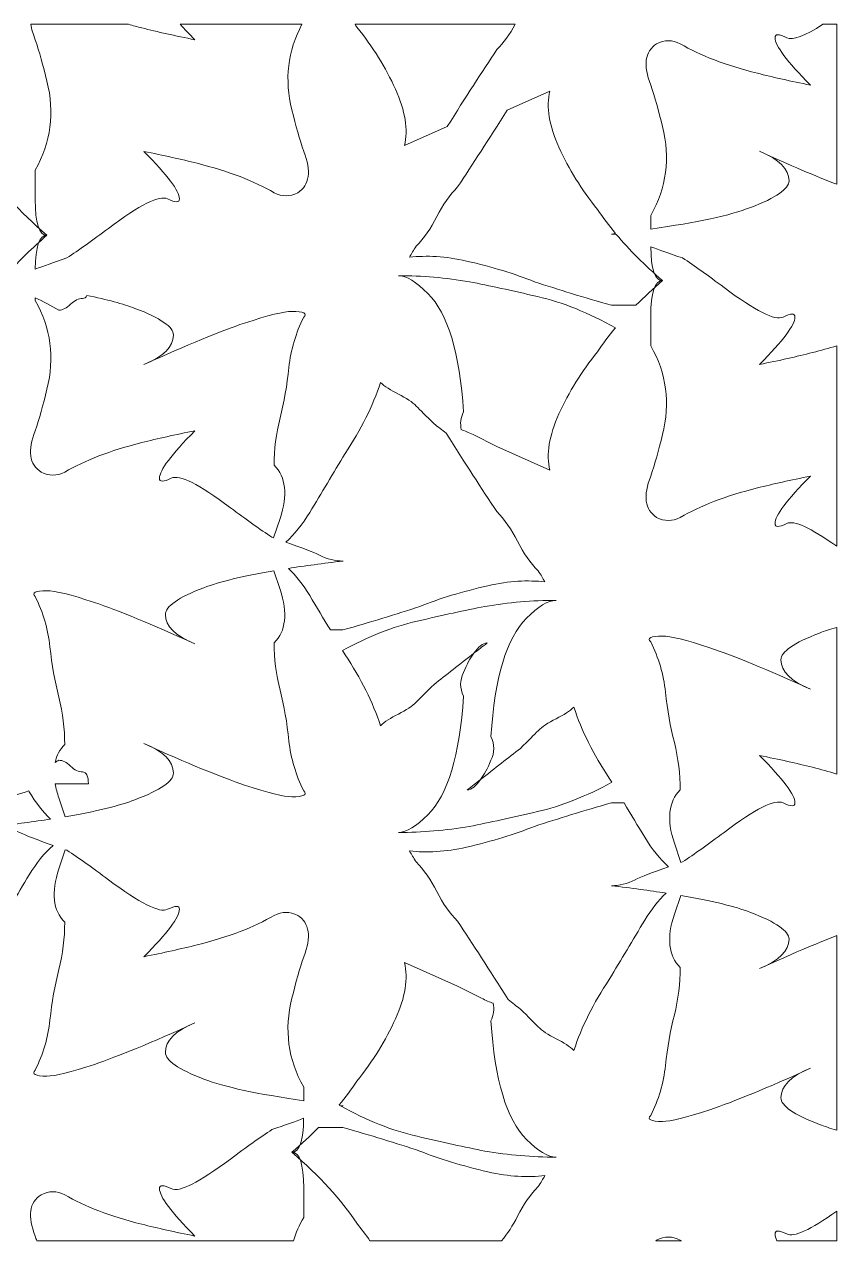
# Model space of a CAD drawing. Header units: millimetres. Extents: x -1200 to 1200, y -590 to 590.
# Drawn here: x 412 to 1200, y -590 to 590 of the extents above; entities that cross this region are included whole.
import ezdxf

# ---------------------------------------------------------------- set-up
doc = ezdxf.new("R2010")
doc.units = ezdxf.units.MM
doc.header["$MEASUREMENT"] = 0
doc.layers.add('Layer 1', color=7, linetype='Continuous')

msp = doc.modelspace()

# ---------------------------------------------------------------- linework, layer by layer
at = {"layer": 'Layer 1', "color": 250, "lineweight": 20}
for points, knots in [([(418.2975, 589.9734), (418.2975, 589.9734), (512.9175, 589.9734), (512.9175, 589.9734), (517.1327, 588.7761), (521.468, 587.6195), (525.9243, 586.5036), (541.1053, 582.6482), (558.3721, 578.8194), (577.4918, 575.0057), (572.0867, 580.4194), (567.3162, 585.408), (563.1812, 589.9734), (563.1812, 589.9734), (681.2175, 589.9734), (681.2175, 589.9734), (667.3646, 564.0296), (664.201, 536.3678), (671.5209, 506.8952), (675.2999, 491.5827), (679.0351, 478.1398), (682.926, 466.6572), (690.5917, 447.4903), (688.6473, 434.0891), (677.1955, 426.5321), (669.5765, 422.6401), (662.0134, 422.6401), (654.2958, 426.5321), (635.0725, 437.9181), (610.1257, 447.4903), (579.5114, 455.1593), (564.3304, 459.0147), (547.0636, 462.8435), (527.944, 466.6572), (550.8904, 443.6756), (562.3982, 428.3366), (562.3982, 420.6667), (562.3982, 416.8815), (558.6213, 416.8815), (550.8904, 420.6667), (543.1748, 424.524), (524.166, 414.8602), (493.6006, 392.0181), (478.1063, 380.4581), (464.8188, 370.9194), (453.2643, 363.3888), (440.7253, 359.1164), (430.4836, 355.4706), (422.5168, 352.4351), (422.6969, 374.2448), (426.5795, 385.3348), (433.9149, 385.3348), (407.1355, 408.3783), (386.1314, 431.3945), (370.9016, 454.313), (355.4562, 473.5073), (342.9843, 493.6304), (333.4148, 514.6659), (333.1931, 515.1623), (332.9765, 515.6567), (332.7619, 516.1511), (317.2209, 491.5969), (303.1189, 469.7109), (290.2942, 450.5105), (282.7311, 442.8425), (275.9836, 433.1787), (270.2592, 421.7582), (264.4891, 410.3365), (257.7843, 400.7358), (250.2212, 393.0648), (247.3138, 388.7507), (245.9054, 386.0845), (243.6406, 382.3838), (260.3267, 384.1141), (278.3521, 383.4865), (298.9921, 378.6759), (323.8768, 372.901), (345.8552, 366.2289), (364.8701, 358.5864), (374.9186, 355.2519), (385.3361, 351.9224), (396.0904, 348.6012), (407.0654, 360.8304), (419.6725, 373.0801), (433.9149, 385.3348), (426.4006, 385.3348), (422.5098, 396.97), (422.5098, 419.8478), (422.5098, 419.8478), (422.5098, 448.5889), (422.5098, 448.5889), (437.8036, 475.4258), (441.5267, 504.1182), (433.9149, 534.7677), (430.1358, 550.0802), (426.4006, 563.5231), (422.5098, 575.0057), (420.3274, 580.4632), (418.9239, 585.4528), (418.2975, 589.9734)], [0, 0, 0, 0, 0.03030303, 0.03030303, 0.03030303, 0.060606061, 0.060606061, 0.060606061, 0.090909091, 0.090909091, 0.090909091, 0.121212121, 0.121212121, 0.121212121, 0.151515152, 0.151515152, 0.151515152, 0.181818182, 0.181818182, 0.181818182, 0.212121212, 0.212121212, 0.212121212, 0.242424242, 0.242424242, 0.242424242, 0.272727273, 0.272727273, 0.272727273, 0.303030303, 0.303030303, 0.303030303, 0.333333333, 0.333333333, 0.333333333, 0.363636364, 0.363636364, 0.363636364, 0.393939394, 0.393939394, 0.393939394, 0.424242424, 0.424242424, 0.424242424, 0.454545455, 0.454545455, 0.454545455, 0.484848485, 0.484848485, 0.484848485, 0.515151515, 0.515151515, 0.515151515, 0.545454545, 0.545454545, 0.545454545, 0.575757576, 0.575757576, 0.575757576, 0.606060606, 0.606060606, 0.606060606, 0.636363636, 0.636363636, 0.636363636, 0.666666667, 0.666666667, 0.666666667, 0.696969697, 0.696969697, 0.696969697, 0.727272727, 0.727272727, 0.727272727, 0.757575758, 0.757575758, 0.757575758, 0.787878788, 0.787878788, 0.787878788, 0.818181818, 0.818181818, 0.818181818, 0.848484848, 0.848484848, 0.848484848, 0.878787879, 0.878787879, 0.878787879, 0.909090909, 0.909090909, 0.909090909, 0.939393939, 0.939393939, 0.939393939, 0.96969697, 0.96969697, 0.96969697, 1, 1, 1, 1]), ([(732.7646, 589.9734), (732.7646, 589.9734), (888.1189, 589.9734), (888.1189, 589.9734), (882.8968, 580.394), (876.9162, 572.1778), (870.3121, 565.4823), (855.9538, 543.9859), (839.9938, 519.1245), (822.2073, 490.9205), (822.2073, 490.9205), (780.7616, 472.3823), (780.7616, 472.3823), (784.4969, 487.6927), (781.4033, 505.9482), (772.0209, 526.997), (762.4514, 548.0325), (749.9796, 568.1556), (734.5341, 587.3499), (733.9534, 588.2247), (733.3626, 589.0986), (732.7646, 589.9734)], [0, 0, 0, 0, 0.142857143, 0.142857143, 0.142857143, 0.285714286, 0.285714286, 0.285714286, 0.428571429, 0.428571429, 0.428571429, 0.571428571, 0.571428571, 0.571428571, 0.714285714, 0.714285714, 0.714285714, 0.857142857, 0.857142857, 0.857142857, 1, 1, 1, 1]), ([(1186.5843, 589.9734), (1186.5843, 589.9734), (1199.95, 589.9734), (1199.95, 589.9734), (1199.95, 589.9734), (1199.95, 434.8033), (1199.95, 434.8033), (1179.789, 442.6116), (1154.7955, 453.256), (1125.0386, 466.7945), (1144.1582, 459.1204), (1153.7084, 449.5838), (1153.7084, 438.1307), (1153.7084, 430.3834), (1141.2935, 421.7357), (1116.3945, 412.2601), (1096.7053, 404.6532), (1064.4752, 397.7065), (1019.6043, 391.3385), (1019.6043, 391.3385), (1019.6043, 404.6003), (1019.6043, 404.6003), (1034.8982, 431.4372), (1038.6213, 460.1296), (1031.0094, 490.7791), (1027.2304, 506.0916), (1023.4951, 519.5345), (1019.6043, 531.0171), (1011.9385, 550.184), (1013.8829, 563.5851), (1025.3348, 571.1422), (1032.9538, 575.0342), (1040.5168, 575.0342), (1048.2345, 571.1422), (1067.4579, 559.7562), (1092.4046, 550.184), (1123.0189, 542.515), (1138.1999, 538.6597), (1155.4667, 534.8307), (1174.5864, 531.0171), (1151.6399, 553.9986), (1140.1321, 569.3376), (1140.1321, 577.0076), (1140.1321, 580.7928), (1143.9091, 580.7928), (1151.6399, 577.0076), (1157.2606, 574.198), (1168.8762, 578.565), (1186.5843, 589.9734)], [0, 0, 0, 0, 0.0625, 0.0625, 0.0625, 0.125, 0.125, 0.125, 0.1875, 0.1875, 0.1875, 0.25, 0.25, 0.25, 0.3125, 0.3125, 0.3125, 0.375, 0.375, 0.375, 0.4375, 0.4375, 0.4375, 0.5, 0.5, 0.5, 0.5625, 0.5625, 0.5625, 0.625, 0.625, 0.625, 0.6875, 0.6875, 0.6875, 0.75, 0.75, 0.75, 0.8125, 0.8125, 0.8125, 0.875, 0.875, 0.875, 0.9375, 0.9375, 0.9375, 1, 1, 1, 1]), ([(1199.95, 278.0808), (1199.95, 278.0808), (1199.95, 83.6044), (1199.95, 83.6044), (1174.6107, 101.7052), (1158.5694, 109.1494), (1151.6399, 105.6847), (1143.9091, 101.8995), (1140.1321, 101.8995), (1140.1321, 105.6847), (1140.1321, 113.3547), (1151.6399, 128.6937), (1174.5864, 151.6753), (1155.4667, 147.8616), (1138.1999, 144.0327), (1123.0189, 140.1773), (1092.4046, 132.5084), (1067.4579, 122.9361), (1048.2345, 111.5501), (1040.5168, 107.6582), (1032.9538, 107.6582), (1025.3348, 111.5501), (1013.8829, 119.1072), (1011.9385, 132.5084), (1019.6043, 151.6753), (1023.4951, 163.1579), (1027.2304, 176.6007), (1031.0094, 191.9133), (1038.6213, 222.5628), (1034.8982, 251.2551), (1019.6043, 278.092), (1019.6043, 278.092), (1019.6043, 306.8332), (1019.6043, 306.8332), (1019.6043, 329.7109), (1023.4951, 341.3462), (1031.0094, 341.3462), (1013.6287, 356.3016), (998.6826, 371.248), (986.1671, 386.1608), (984.5786, 386.3286), (982.9911, 386.413), (981.4056, 386.413), (981.4056, 386.413), (985.5437, 386.9044), (985.5437, 386.9044), (979.027, 394.7209), (973.1765, 402.5282), (967.9961, 410.3244), (952.5508, 429.5187), (940.0789, 449.6418), (930.5094, 470.6774), (921.127, 491.7261), (918.0335, 509.9815), (921.7687, 525.2921), (921.7687, 525.2921), (880.3229, 506.7538), (880.3229, 506.7538), (862.5365, 478.5498), (846.5765, 453.6884), (832.2182, 432.192), (824.6552, 424.524), (817.9077, 414.8602), (812.1833, 403.4396), (806.4131, 392.0181), (799.7084, 382.4173), (792.1453, 374.7463), (789.2379, 370.4322), (787.8294, 367.766), (785.5646, 364.0652), (802.2507, 365.7956), (820.2762, 365.168), (840.9162, 360.3574), (865.8009, 354.5825), (887.7792, 347.9105), (906.7942, 340.2679), (929.9003, 332.5999), (954.9589, 324.9574), (981.5796, 317.3921), (981.5796, 317.3921), (1005.2399, 317.3921), (1005.2399, 317.3921), (1013.1355, 325.3714), (1021.7256, 333.3567), (1031.0094, 341.3462), (1023.6741, 341.3462), (1019.7915, 352.4361), (1019.6114, 374.2458), (1027.5782, 371.2104), (1037.8199, 367.5646), (1050.3588, 363.2922), (1061.9134, 355.7615), (1075.2009, 346.2228), (1090.6952, 334.6629), (1121.2606, 311.8207), (1140.2694, 302.1569), (1147.985, 306.0143), (1155.7159, 309.7995), (1159.4928, 309.7995), (1159.4928, 306.0143), (1159.4928, 298.3443), (1147.985, 283.0053), (1125.0386, 260.0237), (1144.1582, 263.8374), (1161.425, 267.6663), (1176.606, 271.5217), (1184.7935, 273.5724), (1192.5742, 275.7595), (1199.95, 278.0808)], [0, 0, 0, 0, 0.027777778, 0.027777778, 0.027777778, 0.055555556, 0.055555556, 0.055555556, 0.083333333, 0.083333333, 0.083333333, 0.111111111, 0.111111111, 0.111111111, 0.138888889, 0.138888889, 0.138888889, 0.166666667, 0.166666667, 0.166666667, 0.194444444, 0.194444444, 0.194444444, 0.222222222, 0.222222222, 0.222222222, 0.25, 0.25, 0.25, 0.277777778, 0.277777778, 0.277777778, 0.305555556, 0.305555556, 0.305555556, 0.333333333, 0.333333333, 0.333333333, 0.361111111, 0.361111111, 0.361111111, 0.388888889, 0.388888889, 0.388888889, 0.416666667, 0.416666667, 0.416666667, 0.444444444, 0.444444444, 0.444444444, 0.472222222, 0.472222222, 0.472222222, 0.5, 0.5, 0.5, 0.527777778, 0.527777778, 0.527777778, 0.555555556, 0.555555556, 0.555555556, 0.583333333, 0.583333333, 0.583333333, 0.611111111, 0.611111111, 0.611111111, 0.638888889, 0.638888889, 0.638888889, 0.666666667, 0.666666667, 0.666666667, 0.694444444, 0.694444444, 0.694444444, 0.722222222, 0.722222222, 0.722222222, 0.75, 0.75, 0.75, 0.777777778, 0.777777778, 0.777777778, 0.805555556, 0.805555556, 0.805555556, 0.833333333, 0.833333333, 0.833333333, 0.861111111, 0.861111111, 0.861111111, 0.888888889, 0.888888889, 0.888888889, 0.916666667, 0.916666667, 0.916666667, 0.944444444, 0.944444444, 0.944444444, 0.972222222, 0.972222222, 0.972222222, 1, 1, 1, 1]), ([(835.8589, 196.8581), (834.4789, 202.5058), (835.2101, 208.2013), (838.0514, 213.9559), (834.2257, 271.2663), (822.7718, 309.6957), (803.4914, 328.8616), (792.1453, 340.2679), (782.5321, 346.1048), (774.7605, 346.1048), (797.824, 346.1048), (820.8355, 344.0836), (843.7728, 340.2679), (862.9362, 336.4125), (884.9775, 331.7129), (909.6517, 325.878), (934.0158, 320.3391), (959.2098, 310.2216), (985.3321, 295.5326), (978.8999, 287.8016), (973.1206, 280.0797), (967.9961, 272.368), (952.5508, 253.1736), (940.0789, 233.0506), (930.5094, 212.015), (921.127, 190.9663), (918.0335, 172.7108), (921.7687, 157.4003), (921.7687, 157.4003), (870.3121, 180.4154), (870.3121, 180.4154), (870.3121, 180.4154), (847.1979, 191.9133), (847.1979, 191.9133), (842.9775, 193.9854), (839.1996, 195.6344), (835.8589, 196.8581)], [0, 0, 0, 0, 0.083333333, 0.083333333, 0.083333333, 0.166666667, 0.166666667, 0.166666667, 0.25, 0.25, 0.25, 0.333333333, 0.333333333, 0.333333333, 0.416666667, 0.416666667, 0.416666667, 0.5, 0.5, 0.5, 0.583333333, 0.583333333, 0.583333333, 0.666666667, 0.666666667, 0.666666667, 0.75, 0.75, 0.75, 0.833333333, 0.833333333, 0.833333333, 0.916666667, 0.916666667, 0.916666667, 1, 1, 1, 1]), ([(472.6504, 326.9492), (471.6965, 325.0418), (470.2748, 324.0775), (468.3803, 324.0775), (464.6023, 324.0775), (460.7134, 322.2078), (456.8735, 318.4572), (452.9826, 314.6161), (449.1568, 312.7016), (445.4399, 312.7016), (437.7162, 317.1063), (430.0738, 321.1122), (422.5098, 324.7204), (422.5098, 324.7204), (422.5098, 322.0806), (422.5098, 322.0806), (437.8036, 295.2438), (441.5267, 266.5514), (433.9149, 235.9019), (430.1358, 220.5893), (426.4006, 207.1465), (422.5098, 195.6638), (414.8439, 176.4969), (416.7884, 163.0958), (428.2403, 155.5387), (435.8592, 151.6468), (443.4223, 151.6468), (451.1399, 155.5387), (470.3633, 166.9247), (495.3101, 176.4969), (525.9243, 184.166), (541.1053, 188.0213), (558.3721, 191.8502), (577.4918, 195.6638), (554.5453, 172.6823), (543.0375, 157.3433), (543.0375, 149.6733), (543.0375, 145.8882), (546.8145, 145.8882), (554.5453, 149.6733), (562.2609, 153.5307), (581.2697, 143.8669), (611.8352, 121.0247), (627.3294, 109.4648), (640.6168, 99.9261), (652.1714, 92.3954), (652.1714, 92.3954), (653.766, 91.8512), (653.766, 91.8512), (653.766, 91.8512), (660.0263, 110.5166), (660.0263, 110.5166), (667.6321, 133.5276), (665.7497, 150.7547), (654.2958, 162.2688), (654.2958, 177.442), (656.2423, 192.843), (660.0263, 208.2003), (663.9091, 223.462), (666.7738, 239.6636), (668.6073, 257.0869), (670.448, 274.2631), (675.2999, 290.5237), (682.926, 305.759), (686.8565, 309.5899), (682.926, 311.5267), (671.5209, 311.5267), (663.9091, 311.5267), (648.6233, 307.7182), (625.4603, 300.1387), (602.6257, 292.4097), (570.0528, 279.0441), (527.944, 259.8864), (547.0636, 267.5605), (556.6138, 277.0971), (556.6138, 288.5503), (556.6138, 296.2976), (544.1989, 304.9452), (519.2999, 314.4208), (507.9355, 318.8112), (492.3904, 322.9829), (472.6504, 326.9492)], [0, 0, 0, 0, 0.037037037, 0.037037037, 0.037037037, 0.074074074, 0.074074074, 0.074074074, 0.111111111, 0.111111111, 0.111111111, 0.148148148, 0.148148148, 0.148148148, 0.185185185, 0.185185185, 0.185185185, 0.222222222, 0.222222222, 0.222222222, 0.259259259, 0.259259259, 0.259259259, 0.296296296, 0.296296296, 0.296296296, 0.333333333, 0.333333333, 0.333333333, 0.37037037, 0.37037037, 0.37037037, 0.407407407, 0.407407407, 0.407407407, 0.444444444, 0.444444444, 0.444444444, 0.481481481, 0.481481481, 0.481481481, 0.518518519, 0.518518519, 0.518518519, 0.555555556, 0.555555556, 0.555555556, 0.592592593, 0.592592593, 0.592592593, 0.62962963, 0.62962963, 0.62962963, 0.666666667, 0.666666667, 0.666666667, 0.703703704, 0.703703704, 0.703703704, 0.740740741, 0.740740741, 0.740740741, 0.777777778, 0.777777778, 0.777777778, 0.814814815, 0.814814815, 0.814814815, 0.851851852, 0.851851852, 0.851851852, 0.888888889, 0.888888889, 0.888888889, 0.925925926, 0.925925926, 0.925925926, 0.962962963, 0.962962963, 0.962962963, 1, 1, 1, 1]), ([(708.7993, 2.4102), (702.126, 13.5561), (695.4457, 24.6837), (688.7531, 35.7574), (682.4063, 46.2686), (675.5369, 55.0749), (668.0765, 62.1498), (683.9521, 64.6074), (701.6317, 66.9807), (721.1246, 69.2745), (713.4569, 69.2745), (705.7402, 71.248), (698.1223, 75.1115), (692.0592, 78.0473), (681.2551, 82.2393), (665.645, 87.7345), (674.0511, 95.1572), (681.7219, 104.7091), (688.7531, 116.3535), (700.2446, 135.3668), (711.6986, 154.5378), (723.1443, 173.6894), (738.5277, 196.6404), (749.9796, 219.684), (757.5426, 242.6188), (761.4884, 238.743), (767.2118, 234.964), (774.7605, 231.2887), (782.5321, 227.2777), (788.3795, 223.4335), (792.1453, 219.684), (795.8795, 215.8571), (801.547, 210.0385), (809.3837, 202.4591), (813.1403, 199.6209), (817.1063, 196.5519), (821.2249, 193.3313), (839.4071, 164.4833), (855.6904, 139.1011), (870.3121, 117.2101), (877.8752, 109.5421), (884.6226, 99.8783), (890.347, 88.4577), (896.1172, 77.0361), (902.822, 67.4354), (910.385, 59.7643), (913.2925, 55.4502), (914.7009, 52.784), (916.9656, 49.0833), (900.2796, 50.8136), (882.2541, 50.186), (861.6141, 45.3754), (836.7294, 39.6006), (814.7511, 32.9285), (795.7362, 25.2859), (772.6301, 17.618), (747.5714, 9.9754), (720.9508, 2.4102), (720.9508, 2.4102), (708.7993, 2.4102), (708.7993, 2.4102)], [0, 0, 0, 0, 0.05, 0.05, 0.05, 0.1, 0.1, 0.1, 0.15, 0.15, 0.15, 0.2, 0.2, 0.2, 0.25, 0.25, 0.25, 0.3, 0.3, 0.3, 0.35, 0.35, 0.35, 0.4, 0.4, 0.4, 0.45, 0.45, 0.45, 0.5, 0.5, 0.5, 0.55, 0.55, 0.55, 0.6, 0.6, 0.6, 0.65, 0.65, 0.65, 0.7, 0.7, 0.7, 0.75, 0.75, 0.75, 0.8, 0.8, 0.8, 0.85, 0.85, 0.85, 0.9, 0.9, 0.9, 0.95, 0.95, 0.95, 1, 1, 1, 1]), ([(441.9132, -146.9627), (441.9132, -146.9627), (474.1097, -146.9627), (474.1097, -146.9627), (474.1097, -139.2662), (472.2081, -135.3295), (468.3803, -135.3295), (464.6023, -135.3295), (460.7134, -133.4598), (456.8735, -129.7092), (452.9826, -125.8681), (449.1568, -123.9537), (445.4399, -123.9537), (444.2338, -124.6413), (443.0308, -125.3198), (441.8277, -125.9882), (443.2921, -119.2489), (446.3938, -113.4964), (451.1399, -108.7246), (451.1399, -93.5514), (449.1934, -78.1503), (445.4094, -62.793), (441.5267, -47.5313), (438.6619, -31.3297), (436.8284, -13.9064), (434.9877, 3.2698), (430.1358, 19.5304), (422.5098, 34.7656), (418.5792, 38.5966), (422.5098, 40.5334), (433.9149, 40.5334), (441.5267, 40.5334), (456.8124, 36.7248), (479.9755, 29.1454), (502.8101, 21.4164), (535.3829, 8.0508), (577.4918, -11.1069), (558.3721, -3.4329), (548.8219, 6.1038), (548.8219, 17.557), (548.8219, 25.3043), (561.2369, 33.9518), (586.1359, 43.4274), (601.2853, 49.2807), (623.8596, 54.7432), (653.9033, 59.8518), (653.9033, 59.8518), (660.0263, 41.5944), (660.0263, 41.5944), (667.6321, 18.5833), (665.7497, 1.3564), (654.2958, -10.1578), (654.2958, -25.331), (656.2423, -40.7321), (660.0263, -56.0894), (663.9091, -71.351), (666.7738, -87.5527), (668.6073, -104.976), (670.448, -122.1521), (675.2999, -138.4128), (682.926, -153.648), (686.8565, -157.4789), (682.926, -159.4158), (671.5209, -159.4158), (663.9091, -159.4158), (648.6233, -155.6072), (625.4603, -148.0277), (602.6257, -140.2987), (570.0528, -126.9332), (527.944, -107.7754), (547.0636, -115.4495), (556.6138, -124.9862), (556.6138, -136.4393), (556.6138, -144.1866), (544.1989, -152.8342), (519.2999, -162.3098), (504.1504, -168.163), (481.5762, -173.6256), (451.5324, -178.7342), (451.5324, -178.7342), (445.4094, -160.4767), (445.4094, -160.4767), (443.8392, -155.7252), (442.6738, -151.2219), (441.9132, -146.9627)], [0, 0, 0, 0, 0.035714286, 0.035714286, 0.035714286, 0.071428571, 0.071428571, 0.071428571, 0.107142857, 0.107142857, 0.107142857, 0.142857143, 0.142857143, 0.142857143, 0.178571429, 0.178571429, 0.178571429, 0.214285714, 0.214285714, 0.214285714, 0.25, 0.25, 0.25, 0.285714286, 0.285714286, 0.285714286, 0.321428571, 0.321428571, 0.321428571, 0.357142857, 0.357142857, 0.357142857, 0.392857143, 0.392857143, 0.392857143, 0.428571429, 0.428571429, 0.428571429, 0.464285714, 0.464285714, 0.464285714, 0.5, 0.5, 0.5, 0.535714286, 0.535714286, 0.535714286, 0.571428571, 0.571428571, 0.571428571, 0.607142857, 0.607142857, 0.607142857, 0.642857143, 0.642857143, 0.642857143, 0.678571429, 0.678571429, 0.678571429, 0.714285714, 0.714285714, 0.714285714, 0.75, 0.75, 0.75, 0.785714286, 0.785714286, 0.785714286, 0.821428571, 0.821428571, 0.821428571, 0.857142857, 0.857142857, 0.857142857, 0.892857143, 0.892857143, 0.892857143, 0.928571429, 0.928571429, 0.928571429, 0.964285714, 0.964285714, 0.964285714, 1, 1, 1, 1]), ([(981.8226, -145.3707), (956.9511, -159.0089), (932.9236, -168.4763), (909.6517, -173.767), (884.9775, -179.6019), (862.9362, -184.3016), (843.7728, -188.1569), (820.8355, -191.9726), (797.824, -193.9938), (774.7605, -193.9938), (782.5321, -193.9938), (792.1453, -188.1569), (803.4914, -176.7506), (822.7718, -157.5847), (834.2257, -119.1554), (838.0514, -61.8449), (834.2257, -54.0976), (834.2257, -46.4561), (838.0514, -38.8949), (841.2375, -30.522), (844.6453, -24.9781), (847.9839, -20.2021), (834.2257, -30.9004), (820.8355, -41.6974), (809.3837, -50.348), (801.547, -57.9275), (795.8795, -63.7462), (792.1453, -67.573), (788.3795, -71.3226), (782.5321, -75.1667), (774.7605, -79.1777), (767.2118, -82.853), (761.4884, -86.6321), (757.5426, -90.5077), (749.9796, -67.573), (738.5277, -44.5294), (723.1443, -21.5784), (723.1443, -21.5784), (720.7077, -17.5003), (720.7077, -17.5003), (745.5792, -3.8621), (769.6067, 5.6053), (792.8785, 10.896), (817.5527, 16.731), (839.5941, 21.4306), (858.7575, 25.2859), (881.6948, 29.1016), (904.7063, 31.1229), (927.7697, 31.1229), (919.9982, 31.1229), (910.385, 25.2859), (899.0389, 13.8796), (879.7586, -5.2862), (868.3046, -43.7156), (864.4789, -101.026), (868.3046, -108.7734), (868.3046, -116.4149), (864.4789, -123.976), (861.2928, -132.349), (857.885, -137.8929), (854.5463, -142.6689), (868.3046, -131.9706), (881.6948, -121.1735), (893.1467, -112.5229), (900.9833, -104.9435), (906.6507, -99.1248), (910.385, -95.298), (914.1507, -91.5484), (919.9982, -87.7043), (927.7697, -83.6933), (935.3185, -80.0179), (941.042, -76.2389), (944.9877, -72.3632), (952.5508, -95.298), (964.0026, -118.3415), (979.386, -141.2925), (979.386, -141.2925), (981.8226, -145.3707), (981.8226, -145.3707)], [0, 0, 0, 0, 0.038461538, 0.038461538, 0.038461538, 0.076923077, 0.076923077, 0.076923077, 0.115384615, 0.115384615, 0.115384615, 0.153846154, 0.153846154, 0.153846154, 0.192307692, 0.192307692, 0.192307692, 0.230769231, 0.230769231, 0.230769231, 0.269230769, 0.269230769, 0.269230769, 0.307692308, 0.307692308, 0.307692308, 0.346153846, 0.346153846, 0.346153846, 0.384615385, 0.384615385, 0.384615385, 0.423076923, 0.423076923, 0.423076923, 0.461538462, 0.461538462, 0.461538462, 0.5, 0.5, 0.5, 0.538461538, 0.538461538, 0.538461538, 0.576923077, 0.576923077, 0.576923077, 0.615384615, 0.615384615, 0.615384615, 0.653846154, 0.653846154, 0.653846154, 0.692307692, 0.692307692, 0.692307692, 0.730769231, 0.730769231, 0.730769231, 0.769230769, 0.769230769, 0.769230769, 0.807692308, 0.807692308, 0.807692308, 0.846153846, 0.846153846, 0.846153846, 0.884615385, 0.884615385, 0.884615385, 0.923076923, 0.923076923, 0.923076923, 0.961538462, 0.961538462, 0.961538462, 1, 1, 1, 1]), ([(1199.95, 4.9075), (1199.95, 4.9075), (1199.95, -137.3752), (1199.95, -137.3752), (1192.5742, -135.0538), (1184.7935, -132.8668), (1176.606, -130.816), (1161.425, -126.9607), (1144.1582, -123.1317), (1125.0386, -119.3181), (1147.985, -142.2996), (1159.4928, -157.6386), (1159.4928, -165.3086), (1159.4928, -169.0938), (1155.7159, -169.0938), (1147.985, -165.3086), (1140.2694, -161.4513), (1121.2606, -171.115), (1090.6952, -193.9572), (1075.2009, -205.5172), (1061.9134, -215.0558), (1050.3588, -222.5865), (1050.3588, -222.5865), (1048.7643, -223.1307), (1048.7643, -223.1307), (1048.7643, -223.1307), (1042.504, -204.4653), (1042.504, -204.4653), (1034.8982, -181.4543), (1036.7806, -164.2273), (1048.2345, -152.7131), (1048.2345, -137.54), (1046.288, -122.1389), (1042.504, -106.7816), (1038.6213, -91.5199), (1035.7565, -75.3183), (1033.9229, -57.895), (1032.0823, -40.7188), (1027.2304, -24.4582), (1019.6043, -9.223), (1015.6738, -5.3921), (1019.6043, -3.4552), (1031.0094, -3.4552), (1038.6213, -3.4552), (1053.907, -7.2638), (1077.0701, -14.8433), (1099.9046, -22.5723), (1132.4775, -35.9378), (1174.5864, -55.0955), (1155.4667, -47.4214), (1145.9165, -37.8848), (1145.9165, -26.4317), (1145.9165, -18.6844), (1158.3314, -10.0367), (1183.2304, -0.5612), (1188.0507, 1.3014), (1193.6256, 3.1223), (1199.95, 4.9075)], [0, 0, 0, 0, 0.052631579, 0.052631579, 0.052631579, 0.105263158, 0.105263158, 0.105263158, 0.157894737, 0.157894737, 0.157894737, 0.210526316, 0.210526316, 0.210526316, 0.263157895, 0.263157895, 0.263157895, 0.315789474, 0.315789474, 0.315789474, 0.368421053, 0.368421053, 0.368421053, 0.421052632, 0.421052632, 0.421052632, 0.473684211, 0.473684211, 0.473684211, 0.526315789, 0.526315789, 0.526315789, 0.578947368, 0.578947368, 0.578947368, 0.631578947, 0.631578947, 0.631578947, 0.684210526, 0.684210526, 0.684210526, 0.736842105, 0.736842105, 0.736842105, 0.789473684, 0.789473684, 0.789473684, 0.842105263, 0.842105263, 0.842105263, 0.894736842, 0.894736842, 0.894736842, 0.947368421, 0.947368421, 0.947368421, 1, 1, 1, 1]), ([(847.9839, -20.2021), (847.9839, -20.2021), (847.9839, -20.2021), (847.9839, -20.2021), (852.5298, -16.6641), (856.083, -13.9684), (860.9491, -10.1578), (856.6352, -10.1578), (852.3619, -14.0457), (847.9839, -20.2021)], [0, 0, 0, 0, 0.333333333, 0.333333333, 0.333333333, 0.666666667, 0.666666667, 0.666666667, 1, 1, 1, 1]), ([(854.5463, -142.6689), (854.5463, -142.6689), (854.5463, -142.6689), (854.5463, -142.6689), (850.0006, -146.2069), (846.4474, -148.9026), (841.5813, -152.7131), (845.8952, -152.7131), (850.1684, -148.8253), (854.5463, -142.6689)], [0, 0, 0, 0, 0.333333333, 0.333333333, 0.333333333, 0.666666667, 0.666666667, 0.666666667, 1, 1, 1, 1]), ([(416.1629, -153.7802), (416.1629, -153.7802), (416.6826, -154.6398), (416.6826, -154.6398), (423.0294, -165.151), (429.8989, -173.9572), (437.3592, -181.0321), (421.4836, -183.4898), (403.804, -185.8631), (384.3111, -188.1569), (391.9789, -188.1569), (399.6955, -190.1304), (407.3135, -193.9938), (413.3766, -196.9296), (424.1816, -201.1217), (439.7907, -206.6168), (431.3846, -214.0397), (423.7138, -223.5915), (416.6826, -235.2359), (405.1911, -254.2492), (393.7372, -273.4201), (382.2915, -292.5718), (366.908, -315.5228), (355.4562, -338.5663), (347.8931, -361.5011), (343.9474, -357.6254), (338.224, -353.8464), (330.6751, -350.171), (322.9036, -346.16), (317.0562, -342.3159), (313.2904, -338.5663), (312.1128, -337.3599), (310.7429, -335.9541), (309.1738, -334.3591), (309.1738, -334.3591), (313.4084, -336.4657), (313.4084, -336.4657), (328.743, -343.9964), (338.2504, -345.9413), (342.0762, -342.1633), (322.8039, -311.5403), (305.6348, -284.7298), (290.2942, -261.7625), (282.7311, -254.0945), (275.9836, -244.4307), (270.2592, -233.0102), (264.4891, -221.5886), (257.7843, -211.9879), (250.2212, -204.3168), (247.3138, -200.0027), (245.9054, -197.3365), (243.6406, -193.6358), (260.3267, -195.3661), (278.3521, -194.7385), (298.9921, -189.9279), (323.8768, -184.153), (345.8552, -177.481), (364.8701, -169.8384), (381.0548, -164.4674), (398.1965, -159.1075), (416.1629, -153.7802)], [0, 0, 0, 0, 0.05, 0.05, 0.05, 0.1, 0.1, 0.1, 0.15, 0.15, 0.15, 0.2, 0.2, 0.2, 0.25, 0.25, 0.25, 0.3, 0.3, 0.3, 0.35, 0.35, 0.35, 0.4, 0.4, 0.4, 0.45, 0.45, 0.45, 0.5, 0.5, 0.5, 0.55, 0.55, 0.55, 0.6, 0.6, 0.6, 0.65, 0.65, 0.65, 0.7, 0.7, 0.7, 0.75, 0.75, 0.75, 0.8, 0.8, 0.8, 0.85, 0.85, 0.85, 0.9, 0.9, 0.9, 0.95, 0.95, 0.95, 1, 1, 1, 1]), ([(1034.4538, -252.8322), (1018.5782, -250.3745), (1000.8985, -248.0012), (981.4056, -245.7074), (989.0735, -245.7074), (996.7901, -243.734), (1004.408, -239.8705), (1010.4711, -236.9347), (1021.2752, -232.7426), (1036.8853, -227.2475), (1028.4792, -219.8247), (1020.8083, -210.2728), (1013.7772, -198.6284), (1007.0847, -187.5547), (1000.4043, -176.4271), (993.7311, -165.2812), (993.7311, -165.2812), (981.5796, -165.2812), (981.5796, -165.2812), (954.9589, -172.8464), (929.9003, -180.4889), (906.7942, -188.1569), (887.7792, -195.7994), (865.8009, -202.4716), (840.9162, -208.2464), (820.2762, -213.057), (802.2507, -213.6846), (785.5646, -211.9543), (787.8294, -215.655), (789.2379, -218.3212), (792.1453, -222.6353), (799.7084, -230.3063), (806.4131, -239.9071), (812.1833, -251.3287), (817.9077, -262.7493), (824.6552, -272.413), (832.2182, -280.081), (846.8399, -301.9721), (863.1233, -327.3543), (881.3053, -356.2023), (885.424, -359.4229), (889.3901, -362.4919), (893.1467, -365.33), (900.9833, -372.9095), (906.6507, -378.7281), (910.385, -382.555), (914.1507, -386.3045), (919.9982, -390.1487), (927.7697, -394.1596), (935.3185, -397.835), (941.042, -401.614), (944.9877, -405.4897), (952.5508, -382.555), (964.0026, -359.5114), (979.386, -336.5604), (990.8318, -317.4087), (1002.2857, -298.2378), (1013.7772, -279.2245), (1020.124, -268.7134), (1026.9935, -259.9071), (1034.4538, -252.8322)], [0, 0, 0, 0, 0.05, 0.05, 0.05, 0.1, 0.1, 0.1, 0.15, 0.15, 0.15, 0.2, 0.2, 0.2, 0.25, 0.25, 0.25, 0.3, 0.3, 0.3, 0.35, 0.35, 0.35, 0.4, 0.4, 0.4, 0.45, 0.45, 0.45, 0.5, 0.5, 0.5, 0.55, 0.55, 0.55, 0.6, 0.6, 0.6, 0.65, 0.65, 0.65, 0.7, 0.7, 0.7, 0.75, 0.75, 0.75, 0.8, 0.8, 0.8, 0.85, 0.85, 0.85, 0.9, 0.9, 0.9, 0.95, 0.95, 0.95, 1, 1, 1, 1]), ([(451.6698, -210.7336), (451.6698, -210.7336), (453.2643, -211.2778), (453.2643, -211.2778), (464.8188, -218.8085), (478.1063, -228.3471), (493.6006, -239.9071), (524.166, -262.7493), (543.1748, -272.413), (550.8904, -268.5557), (558.6213, -264.7705), (562.3982, -264.7705), (562.3982, -268.5557), (562.3982, -276.2257), (550.8904, -291.5647), (527.944, -314.5462), (547.0636, -310.7326), (564.3304, -306.9036), (579.5114, -303.0483), (610.1257, -295.3793), (635.0725, -285.8071), (654.2958, -274.4211), (662.0134, -270.5291), (669.5765, -270.5291), (677.1955, -274.4211), (688.6473, -281.9782), (690.5917, -295.3793), (682.926, -314.5462), (679.0351, -326.0289), (675.2999, -339.4717), (671.5209, -354.7842), (663.9091, -385.4337), (667.6321, -414.1261), (682.926, -440.963), (682.926, -440.963), (682.926, -454.2248), (682.926, -454.2248), (638.0551, -447.8568), (605.825, -440.9101), (586.1359, -433.3032), (561.2369, -423.8276), (548.8219, -415.1799), (548.8219, -407.4326), (548.8219, -395.9795), (558.3721, -386.4429), (577.4918, -378.7688), (535.3829, -397.9265), (502.8101, -411.292), (479.9755, -419.021), (456.8124, -426.6005), (441.5267, -430.4091), (433.9149, -430.4091), (422.5098, -430.4091), (418.5792, -428.4722), (422.5098, -424.6413), (430.1358, -409.4061), (434.9877, -393.1455), (436.8284, -375.9693), (438.6619, -358.546), (441.5267, -342.3444), (445.4094, -327.0827), (449.1934, -311.7254), (451.1399, -296.3244), (451.1399, -281.1512), (439.686, -269.637), (437.8036, -252.41), (445.4094, -229.399), (445.4094, -229.399), (451.6698, -210.7336), (451.6698, -210.7336)], [0, 0, 0, 0, 0.043478261, 0.043478261, 0.043478261, 0.086956522, 0.086956522, 0.086956522, 0.130434783, 0.130434783, 0.130434783, 0.173913043, 0.173913043, 0.173913043, 0.217391304, 0.217391304, 0.217391304, 0.260869565, 0.260869565, 0.260869565, 0.304347826, 0.304347826, 0.304347826, 0.347826087, 0.347826087, 0.347826087, 0.391304348, 0.391304348, 0.391304348, 0.434782609, 0.434782609, 0.434782609, 0.47826087, 0.47826087, 0.47826087, 0.52173913, 0.52173913, 0.52173913, 0.565217391, 0.565217391, 0.565217391, 0.608695652, 0.608695652, 0.608695652, 0.652173913, 0.652173913, 0.652173913, 0.695652174, 0.695652174, 0.695652174, 0.739130435, 0.739130435, 0.739130435, 0.782608696, 0.782608696, 0.782608696, 0.826086957, 0.826086957, 0.826086957, 0.869565217, 0.869565217, 0.869565217, 0.913043478, 0.913043478, 0.913043478, 0.956521739, 0.956521739, 0.956521739, 1, 1, 1, 1]), ([(1199.95, -294.0976), (1199.95, -294.0976), (1199.95, -482.7604), (1199.95, -482.7604), (1193.6256, -480.9752), (1188.0507, -479.1543), (1183.2304, -477.2917), (1158.3314, -467.8161), (1145.9165, -459.1686), (1145.9165, -451.4213), (1145.9165, -439.9681), (1155.4667, -430.4315), (1174.5864, -422.7574), (1132.4775, -441.9151), (1099.9046, -455.2807), (1077.0701, -463.0097), (1053.907, -470.5891), (1038.6213, -474.3977), (1031.0094, -474.3977), (1019.6043, -474.3977), (1015.6738, -472.4609), (1019.6043, -468.6299), (1027.2304, -453.3947), (1032.0823, -437.1341), (1033.9229, -419.9579), (1035.7565, -402.5346), (1038.6213, -386.333), (1042.504, -371.0713), (1046.288, -355.714), (1048.2345, -340.3129), (1048.2345, -325.1397), (1036.7806, -313.6256), (1034.8982, -296.3986), (1042.504, -273.3876), (1042.504, -273.3876), (1048.627, -255.1301), (1048.627, -255.1301), (1078.6708, -260.2387), (1101.245, -265.7013), (1116.3945, -271.5545), (1141.2935, -281.0301), (1153.7084, -289.6777), (1153.7084, -297.425), (1153.7084, -308.8781), (1144.1582, -318.4148), (1125.0386, -326.0889), (1154.7955, -312.5504), (1179.789, -301.906), (1199.95, -294.0976)], [0, 0, 0, 0, 0.0625, 0.0625, 0.0625, 0.125, 0.125, 0.125, 0.1875, 0.1875, 0.1875, 0.25, 0.25, 0.25, 0.3125, 0.3125, 0.3125, 0.375, 0.375, 0.375, 0.4375, 0.4375, 0.4375, 0.5, 0.5, 0.5, 0.5625, 0.5625, 0.5625, 0.625, 0.625, 0.625, 0.6875, 0.6875, 0.6875, 0.75, 0.75, 0.75, 0.8125, 0.8125, 0.8125, 0.875, 0.875, 0.875, 0.9375, 0.9375, 0.9375, 1, 1, 1, 1]), ([(718.6525, -459.2184), (719.4772, -459.1726), (720.3009, -459.1503), (721.1246, -459.1503), (721.1246, -459.1503), (717.8308, -458.7586), (717.8308, -458.7586), (717.8308, -458.7586), (717.1992, -458.4046), (717.1992, -458.4046), (723.6304, -450.6736), (729.4097, -442.9507), (734.5341, -435.2389), (749.9796, -416.0446), (762.4514, -395.9215), (772.0209, -374.8859), (781.4033, -353.8372), (784.4969, -335.5818), (780.7616, -320.2712), (780.7616, -320.2712), (832.2182, -343.2864), (832.2182, -343.2864), (832.2182, -343.2864), (855.3325, -354.7842), (855.3325, -354.7842), (859.5528, -356.8564), (863.3308, -358.5053), (866.6714, -359.7291), (868.0514, -365.3768), (867.3203, -371.0723), (864.4789, -376.8268), (868.3046, -434.1373), (879.7586, -472.5667), (899.0389, -491.7325), (910.385, -503.1388), (919.9982, -508.9758), (927.7697, -508.9758), (904.7063, -508.9758), (881.6948, -506.9545), (858.7575, -503.1388), (839.5941, -499.2835), (817.5527, -494.5839), (792.8785, -488.7489), (768.9671, -483.3128), (744.2561, -473.4679), (718.6525, -459.2184)], [0, 0, 0, 0, 0.066666667, 0.066666667, 0.066666667, 0.133333333, 0.133333333, 0.133333333, 0.2, 0.2, 0.2, 0.266666667, 0.266666667, 0.266666667, 0.333333333, 0.333333333, 0.333333333, 0.4, 0.4, 0.4, 0.466666667, 0.466666667, 0.466666667, 0.533333333, 0.533333333, 0.533333333, 0.6, 0.6, 0.6, 0.666666667, 0.666666667, 0.666666667, 0.733333333, 0.733333333, 0.733333333, 0.8, 0.8, 0.8, 0.866666667, 0.866666667, 0.866666667, 0.933333333, 0.933333333, 0.933333333, 1, 1, 1, 1]), ([(874.9189, -590.0266), (874.9189, -590.0266), (747.1524, -590.0266), (747.1524, -590.0266), (743.1924, -584.3392), (738.9864, -578.7291), (734.5341, -573.1953), (719.3043, -550.2768), (698.3003, -527.2607), (671.5209, -504.2171), (678.8561, -504.2171), (682.7389, -493.1272), (682.9188, -471.3175), (674.9521, -474.3529), (664.7104, -477.9987), (652.1714, -482.2711), (640.6168, -489.8018), (627.3294, -499.3405), (611.8352, -510.9004), (581.2697, -533.7426), (562.2609, -543.4064), (554.5453, -539.549), (546.8145, -535.7638), (543.0375, -535.7638), (543.0375, -539.549), (543.0375, -547.219), (554.5453, -562.558), (577.4918, -585.5396), (558.3721, -581.7259), (541.1053, -577.897), (525.9243, -574.0416), (495.3101, -566.3727), (470.3633, -556.8004), (451.1399, -545.4144), (443.4223, -541.5225), (435.8592, -541.5225), (428.2403, -545.4144), (416.7884, -552.9715), (414.8439, -566.3727), (422.5098, -585.5396), (423.006, -587.0033), (423.4992, -588.4987), (423.9904, -590.0266), (423.9904, -590.0266), (672.9334, -590.0266), (672.9334, -590.0266), (675.3934, -582.3668), (678.722, -574.8483), (682.926, -567.4713), (682.926, -567.4713), (682.926, -538.7301), (682.926, -538.7301), (682.926, -515.8524), (679.0351, -504.2171), (671.5209, -504.2171), (680.8046, -496.2287), (689.3938, -488.2424), (697.2894, -480.2631), (697.2894, -480.2631), (720.9508, -480.2631), (720.9508, -480.2631), (747.5714, -487.8284), (772.6301, -495.4709), (795.7362, -503.1388), (814.7511, -510.7814), (836.7294, -517.4535), (861.6141, -523.2284), (882.2541, -528.0389), (900.2796, -528.6665), (916.9656, -526.9362), (914.7009, -530.637), (913.2925, -533.3032), (910.385, -537.6173), (902.822, -545.2883), (896.1172, -554.889), (890.347, -566.3106), (885.8124, -575.358), (880.6352, -583.3027), (874.9189, -590.0266)], [0, 0, 0, 0, 0.038461538, 0.038461538, 0.038461538, 0.076923077, 0.076923077, 0.076923077, 0.115384615, 0.115384615, 0.115384615, 0.153846154, 0.153846154, 0.153846154, 0.192307692, 0.192307692, 0.192307692, 0.230769231, 0.230769231, 0.230769231, 0.269230769, 0.269230769, 0.269230769, 0.307692308, 0.307692308, 0.307692308, 0.346153846, 0.346153846, 0.346153846, 0.384615385, 0.384615385, 0.384615385, 0.423076923, 0.423076923, 0.423076923, 0.461538462, 0.461538462, 0.461538462, 0.5, 0.5, 0.5, 0.538461538, 0.538461538, 0.538461538, 0.576923077, 0.576923077, 0.576923077, 0.615384615, 0.615384615, 0.615384615, 0.653846154, 0.653846154, 0.653846154, 0.692307692, 0.692307692, 0.692307692, 0.730769231, 0.730769231, 0.730769231, 0.769230769, 0.769230769, 0.769230769, 0.807692308, 0.807692308, 0.807692308, 0.846153846, 0.846153846, 0.846153846, 0.884615385, 0.884615385, 0.884615385, 0.923076923, 0.923076923, 0.923076923, 0.961538462, 0.961538462, 0.961538462, 1, 1, 1, 1]), ([(1199.95, -561.4573), (1199.95, -561.4573), (1199.95, -590.0266), (1199.95, -590.0266), (1199.95, -590.0266), (1141.9494, -590.0266), (1141.9494, -590.0266), (1140.7392, -587.4601), (1140.1321, -585.2964), (1140.1321, -583.5376), (1140.1321, -579.7525), (1143.9091, -579.7525), (1151.6399, -583.5376), (1158.5694, -587.0023), (1174.6107, -579.5582), (1199.95, -561.4573)], [0, 0, 0, 0, 0.2, 0.2, 0.2, 0.4, 0.4, 0.4, 0.6, 0.6, 0.6, 0.8, 0.8, 0.8, 1, 1, 1, 1]), ([(1049.2972, -590.0266), (1049.2972, -590.0266), (1024.4318, -590.0266), (1024.4318, -590.0266), (1024.7257, -589.815), (1025.0267, -589.6065), (1025.3348, -589.4031), (1032.9538, -585.5111), (1040.5168, -585.5111), (1048.2345, -589.4031), (1048.2345, -589.4031), (1049.2972, -590.0266), (1049.2972, -590.0266)], [0, 0, 0, 0, 0.25, 0.25, 0.25, 0.5, 0.5, 0.5, 0.75, 0.75, 0.75, 1, 1, 1, 1])]:
    msp.add_open_spline(points, degree=3, knots=knots, dxfattribs=at)

doc.saveas('drawing.dxf')
